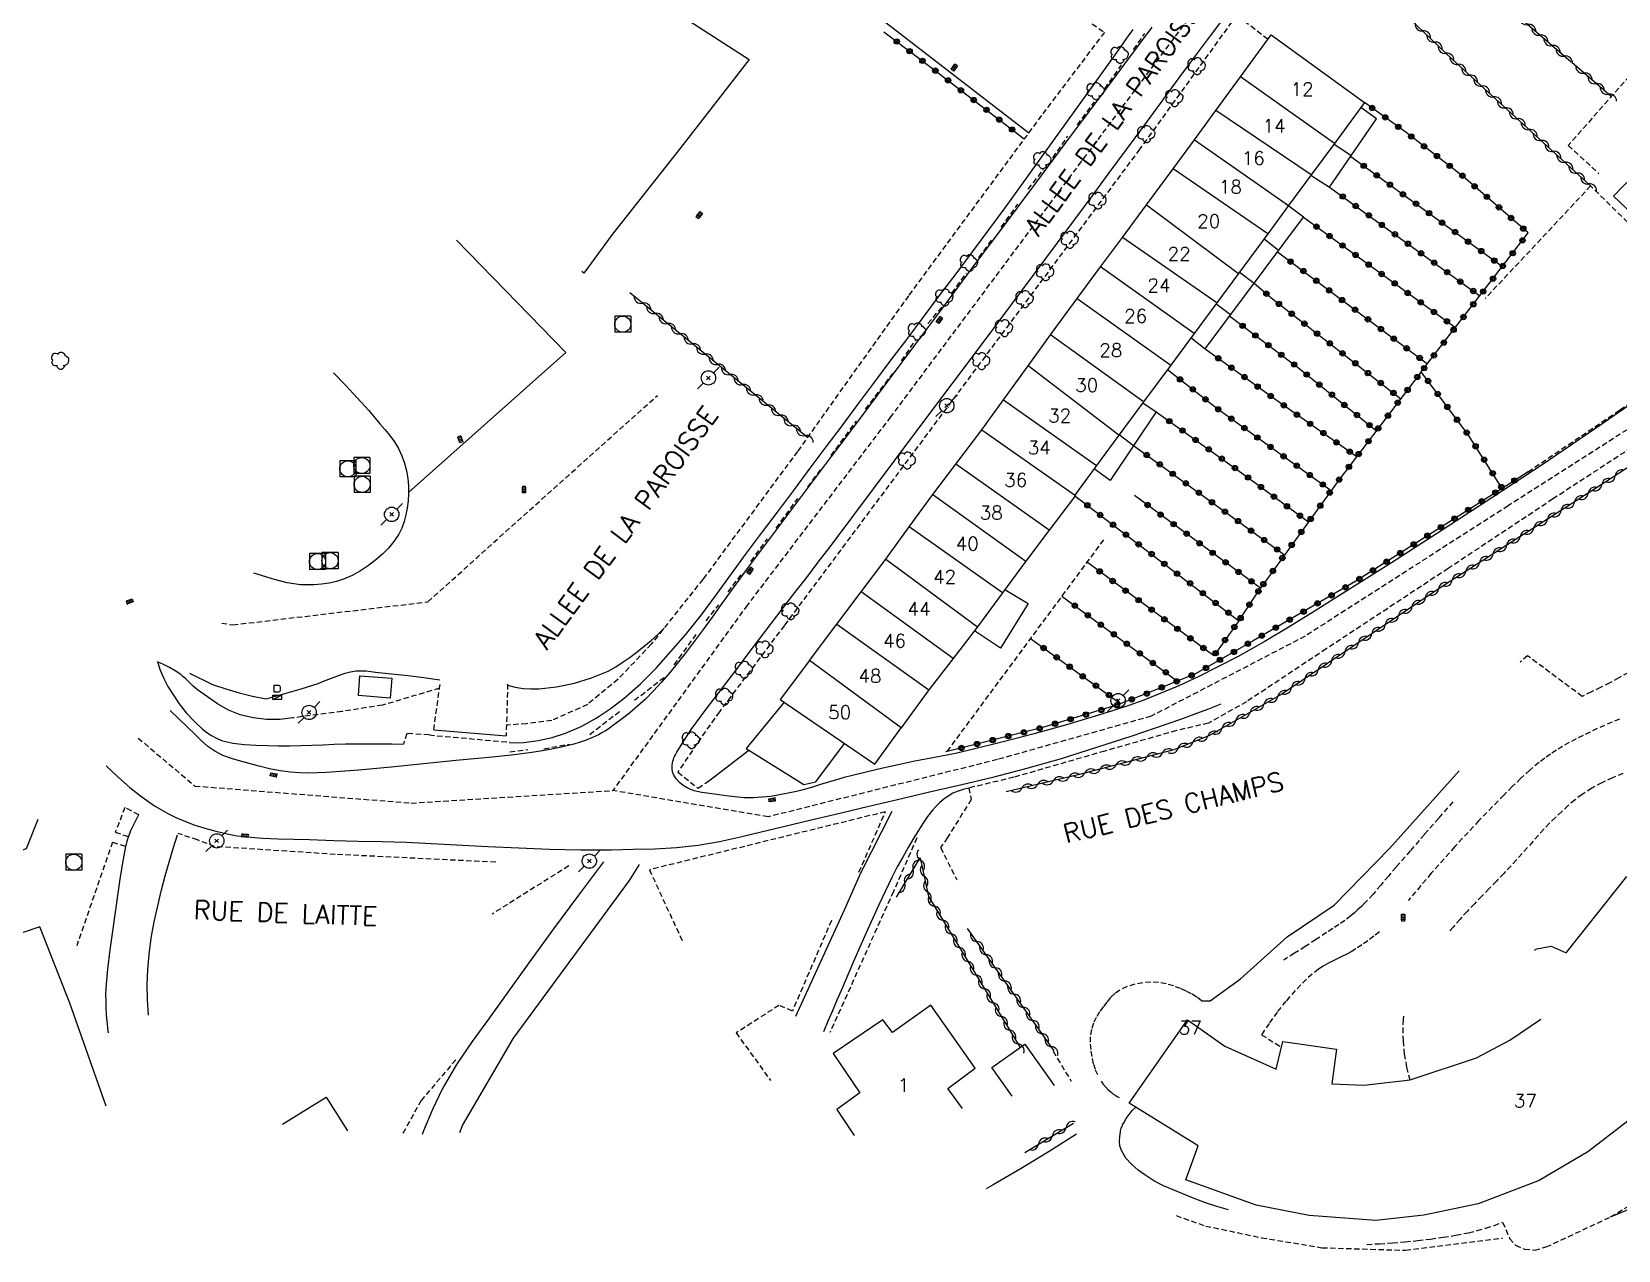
# Model space of a CAD drawing. Header units: millimetres. Extents: x 200000 to 201001, y 52999 to 54001.
# Drawn here: x 200298.8 to 200446.4, y 53413.4 to 53526.8 of the extents above; entities that cross this region are included whole.
import ezdxf
from ezdxf.enums import TextEntityAlignment as Align

# ---------------------------------------------------------------- set-up
doc = ezdxf.new("R2010")
doc.units = ezdxf.units.MM
doc.linetypes.add('DASHED', pattern=[0.75, 0.5, -0.25])
doc.layers.get('0').update_dxf_attribs({"linetype": 'CONTINUOUS'})
for name, color, linetype in [('W0001', 6, 'DASHED'), ('W0006', 2, 'CONTINUOUS'), ('W0008', 7, 'CONTINUOUS'), ('W0017', 7, 'CONTINUOUS'), ('W0101', 7, 'CONTINUOUS'), ('W0104', 1, 'CONTINUOUS'), ('W0112', 1, 'DASHED'), ('W0120', 7, 'CONTINUOUS'), ('W0211', 2, 'CONTINUOUS'), ('W0214', 2, 'CONTINUOUS'), ('W0300', 7, 'CONTINUOUS'), ('W0310', 3, 'CONTINUOUS'), ('W0323', 7, 'CONTINUOUS'), ('W0401', 7, 'CONTINUOUS'), ('W0420', 7, 'CONTINUOUS'), ('W0438', 7, 'CONTINUOUS'), ('W0473', 7, 'CONTINUOUS'), ('W0989', 7, 'CONTINUOUS'), ('W0991', 7, 'CONTINUOUS'), ('W1102', 7, 'CONTINUOUS')]:
    doc.layers.add(name, color=color, linetype=linetype)
doc.styles.get("Standard").update_dxf_attribs({"font": 'romans.shx', "width": 0.85})

# ---------------------------------------------------------------- blocks, each defined once
blk = doc.blocks.new('T420')
for p, q in [((0.75, 0.75), (-0.75, 0.75)), ((-0.75, 0.75), (-0.75, -0.75)), ((0.75, 0.75), (0.75, -0.75)), ((0.75, -0.75), (-0.75, -0.75))]:
    blk.add_line(p, q)
blk.add_ellipse((0, 0), major_axis=(-0.53, 0.53), ratio=1, start_param=3.926991, end_param=10.210176)
blk = doc.blocks.new('T401')
for p, q in [((-0.3, 0.3), (0, 0.3)), ((-0.3, -0.25), (-0.3, 0.3)), ((-0.3, 0.15), (0, 0.15)), ((-0.3, 0), (0, 0)), ((0, 0.3), (0, -0.25)), ((-0.3, -0.15), (0, -0.15)), ((-0.3, -0.25), (-0.3, -0.3)), ((-0.3, -0.3), (0, -0.3)), ((0, -0.3), (0, -0.25))]:
    blk.add_line(p, q)
blk = doc.blocks.new('T300')
for p, q in [((-0.8, 0.51), (-0.86, 0.34)), ((-0.86, 0.34), (-0.86, 0.17)), ((-0.86, 0.17), (-0.74, 0.06)), ((-0.69, 0.63), (-0.8, 0.51)), ((-0.8, -0.06), (-0.74, 0.06)), ((-0.74, 0.06), (-0.69, 0.11)), ((-0.57, 0.69), (-0.69, 0.63)), ((-0.46, 0.69), (-0.57, 0.69)), ((-0.29, 0.63), (-0.46, 0.69)), ((-0.29, 0.63), (-0.17, 0.74)), ((-0.23, 0.57), (-0.29, 0.63)), ((-0.17, 0.74), (-0.06, 0.8)), ((-0.06, 0.8), (0.06, 0.8)), ((0.06, 0.8), (0.23, 0.74)), ((0.23, 0.74), (0.34, 0.63)), ((0.34, 0.63), (0.4, 0.51)), ((0.46, 0.46), (0.34, 0.46)), ((0.4, 0.51), (0.4, 0.46)), ((0.57, 0.4), (0.46, 0.46)), ((0.57, 0.4), (0.69, 0.29)), ((0.69, 0.29), (0.74, 0.17)), ((0.74, 0.06), (0.69, -0.17)), ((0.74, 0.17), (0.74, 0.06)), ((-0.8, -0.17), (-0.8, -0.06)), ((-0.8, -0.23), (-0.8, -0.17)), ((-0.74, -0.34), (-0.8, -0.23)), ((-0.69, -0.4), (-0.74, -0.34)), ((-0.51, -0.46), (-0.69, -0.4)), ((-0.4, -0.46), (-0.51, -0.46)), ((-0.4, -0.46), (-0.34, -0.46)), ((-0.34, -0.46), (-0.34, -0.4)), ((-0.34, -0.51), (-0.34, -0.46)), ((-0.29, -0.63), (-0.34, -0.51)), ((-0.17, -0.74), (-0.29, -0.63)), ((-0.06, -0.8), (-0.17, -0.74)), ((0.06, -0.8), (-0.06, -0.8)), ((0.17, -0.74), (0.06, -0.8)), ((0.23, -0.69), (0.17, -0.74)), ((0.29, -0.46), (0.23, -0.46)), ((0.29, -0.63), (0.23, -0.69)), ((0.46, -0.4), (0.29, -0.46)), ((0.34, -0.51), (0.29, -0.63)), ((0.34, -0.51), (0.34, -0.46)), ((0.57, -0.34), (0.46, -0.4)), ((0.63, -0.29), (0.57, -0.34)), ((0.69, -0.17), (0.63, -0.29))]:
    blk.add_line(p, q)
blk = doc.blocks.new('T473')
for p, q in [((-0.166667, 0.166667), (0.166667, -0.166667)), ((-0.166667, -0.166667), (0.166667, 0.166667)), ((0.500001, 0.500001), (1.000002, 1.000002)), ((-1.000002, -1.000002), (-0.500001, -0.500001))]:
    blk.add_line(p, q)
blk.add_ellipse((0, 0), major_axis=(0.471405, 0.471405), ratio=1, start_param=5.4977871438, end_param=11.780972451)
blk = doc.blocks.new('T438')
for p, q in [((-0.4, 0.2), (0.4, 0.2)), ((-0.4, -0.2), (-0.4, 0.2)), ((0.15, 1.1), (-0.3, 1.1)), ((-0.3, 1.1), (-0.3, 0.5)), ((-0.3, 0.5), (0.15, 0.5)), ((0.3, 0.65), (0.3, 0.95)), ((0.4, 0.2), (0.4, -0.2))]:
    blk.add_line(p, q)
at = {"flags": 128}
for points in [[(-0.4, -0.2), (0.4, 0.2)], [(0.4, -0.2), (-0.4, -0.2)]]:
    blk.add_lwpolyline(points, dxfattribs=at)
for centre, major_axis, start_param, end_param in [((0.15, 0.95), (0.106, -0.106), 0.785398, 2.356194), ((0.15, 0.65), (0.106, 0.106), 3.926991, 5.497787)]:
    blk.add_ellipse(centre, major_axis=major_axis, ratio=1, start_param=start_param, end_param=end_param)
blk = doc.blocks.new('t323o')
at = {"color": 0, "linetype": 'Continuous'}
for radius in [0.25, 0.15]:
    blk.add_circle((0, 0), radius, dxfattribs=at)
blk = doc.blocks.new('t310o')
at = {"color": 0, "linetype": 'Continuous'}
for centre, start, end in [((-0.5, 0.38), 216.8699, 323.1304), ((0.5, -0.37), 36.8699, 143.1303)]:
    blk.add_arc(centre, 0.625, start, end, dxfattribs=at)

msp = doc.modelspace()

# ---------------------------------------------------------------- linework, layer by layer
at = {"layer": 'W0001'}
for points in [[(200493.43, 53671), (200483.32, 53645.61), (200473.79, 53624.76), (200465.64, 53609.04), (200452.22, 53590.07), (200438.06, 53569.55), (200422.55, 53549.36), (200410.02, 53532.75), (200396.46, 53514.7), (200378.73, 53490.96), (200365.4, 53473.45), (200352.88, 53456.19)], [(200481.38, 53513.22), (200469.78, 53506.03), (200454.84, 53494.6), (200436.2, 53482.68), (200417.29, 53470.54), (200402.97, 53463.1), (200388.66, 53459.07), (200367.33, 53453.74), (200352.88, 53456.19)], [(200316.48, 53471.77), (200317.51, 53471.6), (200335.65, 53473.74), (200357.03, 53492.93)], [(200308.71, 53461.07), (200308.71, 53461.07), (200313.99, 53456.61), (200334.11, 53455.03), (200352.88, 53456.19)]]:
    msp.add_lwpolyline(points, dxfattribs=at)
at = {"layer": 'W0006'}
msp.add_lwpolyline([(200333.87, 53483.92), (200348.51, 53496.95), (200338.34, 53507.4)], dxfattribs=at)
at = {"layer": 'W0008'}
for points in [[(200403.03, 53527.19), (200400.5, 53523.8), (200397.97, 53520.41), (200395.04, 53516.49), (200392.12, 53512.57), (200389.19, 53508.65), (200386.27, 53504.74), (200383.65, 53501.23), (200381.03, 53497.73), (200378.41, 53494.22), (200375.79, 53490.72), (200374.49, 53488.98), (200373.19, 53487.25), (200371.88, 53485.52), (200370.58, 53483.79), (200369.28, 53482.05), (200367.98, 53480.32), (200366.68, 53478.58), (200365.38, 53476.85), (200364.56, 53475.72), (200363.74, 53474.59), (200362.92, 53473.45), (200362.11, 53472.31), (200361.29, 53471.18), (200360.46, 53470.06), (200359.61, 53468.95), (200358.74, 53467.85), (200358.06, 53467.03), (200357.37, 53466.23), (200356.66, 53465.45), (200355.91, 53464.69), (200355.18, 53464.03), (200354.42, 53463.39), (200353.64, 53462.79), (200352.85, 53462.2), (200352.53, 53461.97), (200352.21, 53461.75), (200351.87, 53461.55), (200351.53, 53461.36), (200350.98, 53461.11), (200350.41, 53460.88), (200349.83, 53460.68), (200349.25, 53460.51), (200348.23, 53460.25), (200347.2, 53460.03), (200346.16, 53459.86), (200345.12, 53459.69), (200343.41, 53459.47), (200341.69, 53459.29), (200339.97, 53459.14), (200338.26, 53458.98), (200335.25, 53458.67), (200332.25, 53458.35), (200329.24, 53458.07), (200326.22, 53457.88), (200325.39, 53457.84), (200324.56, 53457.82), (200323.72, 53457.83), (200322.89, 53457.89), (200321.91, 53458.03), (200320.94, 53458.22), (200319.98, 53458.45), (200319.03, 53458.71), (200318.22, 53458.93), (200317.4, 53459.17), (200316.59, 53459.45), (200315.83, 53459.84), (200315.18, 53460.29), (200314.59, 53460.82), (200314.04, 53461.38), (200314.04, 53461.38), (200311.69, 53463.65), (200311.69, 53463.65)], [(200447.62, 53492.14), (200446.26, 53491.21), (200444.91, 53490.27), (200443.55, 53489.33), (200442.19, 53488.4), (200440.82, 53487.48), (200439.45, 53486.56), (200434.77, 53483.47), (200430.06, 53480.4), (200425.34, 53477.38), (200420.58, 53474.39), (200418.23, 53472.92), (200415.87, 53471.45), (200413.49, 53470.03), (200411.07, 53468.67), (200409.25, 53467.72), (200407.41, 53466.81), (200405.55, 53465.94), (200403.66, 53465.14), (200402.28, 53464.59), (200400.89, 53464.1), (200399.48, 53463.63), (200398.07, 53463.19), (200395.09, 53462.3), (200392.1, 53461.46), (200389.09, 53460.68), (200386.07, 53459.94), (200385.42, 53459.79), (200384.77, 53459.65), (200384.11, 53459.52), (200383.46, 53459.4), (200382.8, 53459.27), (200382.15, 53459.15), (200381.49, 53459.02), (200380.84, 53458.88), (200379.42, 53458.58), (200378, 53458.27), (200376.58, 53457.94), (200375.17, 53457.6), (200374.42, 53457.4), (200373.68, 53457.19), (200372.94, 53456.96), (200372.2, 53456.74), (200371.46, 53456.51), (200370.71, 53456.3), (200369.96, 53456.11), (200369.2, 53455.94), (200368.4, 53455.78), (200367.59, 53455.65), (200366.78, 53455.56), (200365.96, 53455.51), (200365.1, 53455.52), (200364.24, 53455.59), (200363.39, 53455.7), (200362.55, 53455.82), (200361.86, 53455.91), (200361.16, 53456.01), (200360.46, 53456.17), (200359.8, 53456.44), (200359.42, 53456.67), (200359.07, 53456.95), (200358.76, 53457.28), (200358.52, 53457.67), (200358.43, 53457.94), (200358.39, 53458.22), (200358.39, 53458.51), (200358.43, 53458.78), (200358.46, 53458.93), (200358.51, 53459.08), (200358.56, 53459.23), (200358.63, 53459.37), (200358.7, 53459.5), (200358.77, 53459.63), (200358.85, 53459.77), (200358.92, 53459.9), (200360.18, 53461.88), (200361.56, 53463.77), (200363, 53465.62), (200364.41, 53467.47), (200365.48, 53468.9), (200366.56, 53470.33), (200367.65, 53471.76), (200368.74, 53473.18), (200369.83, 53474.6), (200370.92, 53476.02), (200372, 53477.44), (200373.09, 53478.87), (200375.12, 53481.56), (200377.14, 53484.26), (200379.16, 53486.96), (200381.18, 53489.66), (200384.45, 53494.03), (200387.73, 53498.39), (200391, 53502.76), (200394.26, 53507.13), (200395.87, 53509.3), (200397.48, 53511.48), (200399.08, 53513.65), (200400.69, 53515.83), (200402.29, 53518), (200403.9, 53520.18), (200405.5, 53522.35), (200407.11, 53524.52), (200408.51, 53526.4), (200409.91, 53528.28)], [(200326.89, 53495.04), (200328.01, 53493.89), (200329.1, 53492.72), (200330.16, 53491.53), (200331.19, 53490.31), (200331.66, 53489.76), (200332.12, 53489.21), (200332.56, 53488.63), (200332.93, 53488), (200333.24, 53487.33), (200333.48, 53486.64), (200333.67, 53485.93), (200333.8, 53485.21), (200333.87, 53484.52), (200333.87, 53483.82), (200333.83, 53483.14), (200333.73, 53482.45), (200333.61, 53481.83), (200333.45, 53481.21), (200333.24, 53480.61), (200332.96, 53480.04), (200332.51, 53479.36), (200332, 53478.75), (200331.43, 53478.18), (200330.83, 53477.66), (200330.14, 53477.12), (200329.4, 53476.63), (200328.63, 53476.2), (200327.82, 53475.85), (200327.15, 53475.63), (200326.47, 53475.48), (200325.77, 53475.39), (200325.08, 53475.33), (200324.44, 53475.31), (200323.81, 53475.34), (200323.18, 53475.41), (200322.56, 53475.52), (200321.97, 53475.66), (200321.39, 53475.83), (200321.39, 53475.83), (200319.47, 53476.41)], [(200352.45, 53467.3), (200353.15, 53467.71), (200353.83, 53468.15), (200354.5, 53468.61), (200355.15, 53469.09), (200355.8, 53469.61), (200356.44, 53470.15), (200357.06, 53470.72), (200357.65, 53471.3)], [(200313.49, 53467.12), (200315.64, 53466.05), (200316.87, 53465.64), (200318.11, 53465.28), (200319.36, 53464.98), (200320.62, 53464.73)], [(200320.62, 53464.73), (200321.71, 53465.03), (200322.8, 53465.34), (200323.88, 53465.66), (200324.96, 53465.99), (200325.47, 53466.16), (200325.96, 53466.35), (200326.46, 53466.55), (200326.95, 53466.74), (200327.45, 53466.93), (200327.96, 53467.1), (200328.48, 53467.23), (200329.01, 53467.32), (200329.46, 53467.34), (200329.91, 53467.31), (200330.35, 53467.26), (200330.79, 53467.21), (200332.29, 53467.06), (200333.79, 53466.89), (200335.29, 53466.7), (200336.79, 53466.5)], [(200343.09, 53465.98), (200343.8, 53465.8), (200344.52, 53465.69), (200345.25, 53465.64), (200345.99, 53465.65), (200347.65, 53465.84), (200349.3, 53466.18), (200350.9, 53466.67), (200352.45, 53467.3)], [(200341.25, 53450.98), (200344.12, 53450.86), (200347, 53450.75), (200349.87, 53450.68), (200352.75, 53450.68), (200354.77, 53450.72), (200356.78, 53450.78), (200358.8, 53450.9), (200360.81, 53451.11), (200362.79, 53451.45), (200364.75, 53451.88), (200366.69, 53452.36), (200368.64, 53452.82), (200371.32, 53453.45), (200374.01, 53454.08), (200376.69, 53454.73), (200379.37, 53455.37), (200382.36, 53456.07), (200385.36, 53456.74), (200388.35, 53457.45), (200391.32, 53458.23), (200394.63, 53459.18), (200397.92, 53460.21), (200401.2, 53461.28), (200404.46, 53462.39), (200405.73, 53462.83), (200406.99, 53463.3), (200408.24, 53463.77), (200409.49, 53464.26)], [(200305.74, 53458.49), (200306.87, 53457.41), (200307.94, 53456.48), (200309.06, 53455.6), (200310.23, 53454.78), (200310.87, 53454.38), (200311.52, 53454.02), (200312.2, 53453.69), (200312.89, 53453.39), (200313.89, 53453.01), (200314.91, 53452.68), (200315.94, 53452.4), (200316.98, 53452.15), (200317.45, 53452.06), (200317.91, 53451.99), (200318.38, 53451.93), (200318.85, 53451.88), (200320.3, 53451.77), (200321.75, 53451.71), (200323.21, 53451.67), (200324.66, 53451.63), (200326.91, 53451.55), (200329.16, 53451.49), (200331.41, 53451.44), (200333.65, 53451.39)], [(200333.65, 53451.39), (200341.25, 53450.98)]]:
    msp.add_lwpolyline(points, dxfattribs=at)
at = {"layer": 'W0017'}
for points in [[(200377.32, 53545.6), (200376.59, 53531.39), (200375.31, 53529.95), (200391.58, 53517.38)], [(200361.78, 53457.07), (200365.52, 53459.95)], [(200407.67, 53436.62), (200408.47, 53436.64), (200411.3, 53438.68), (200415.64, 53442.58), (200420.01, 53445.52), (200425.15, 53450.79), (200431.65, 53458.02)], [(200386, 53456.42), (200385.49, 53456.3), (200385, 53456.14), (200384.52, 53455.93), (200384.07, 53455.68), (200383.67, 53455.4), (200383.3, 53455.08), (200382.96, 53454.73), (200382.64, 53454.36), (200382.16, 53453.76), (200381.72, 53453.11), (200381.31, 53452.46), (200380.9, 53451.8), (200380.37, 53450.9), (200379.85, 53450), (200379.35, 53449.08), (200378.87, 53448.15), (200377.62, 53445.56), (200376.44, 53442.94), (200375.29, 53440.3), (200374.15, 53437.66), (200373.73, 53436.69), (200373.31, 53435.71), (200372.9, 53434.73), (200372.49, 53433.75)], [(200308.75, 53453.93), (200308.49, 53453.44), (200308.24, 53452.94), (200308.01, 53452.43), (200307.81, 53451.91), (200307.73, 53451.68), (200307.66, 53451.45), (200307.59, 53451.21), (200307.54, 53450.97), (200307.24, 53449.46), (200307, 53447.94), (200306.78, 53446.41), (200306.58, 53444.89), (200306.32, 53443.12), (200306.06, 53441.36), (200305.84, 53439.58), (200305.7, 53437.8), (200305.68, 53437.19), (200305.69, 53436.59), (200305.71, 53435.98), (200305.74, 53435.37), (200305.77, 53434.95), (200305.81, 53434.52), (200305.86, 53434.09), (200305.92, 53433.66)], [(200369.92, 53435.2), (200374.44, 53445.09), (200375.95, 53448.54), (200378.86, 53454.26)], [(200309.67, 53435.3), (200309.59, 53436.71), (200309.56, 53438.12), (200309.61, 53439.54), (200309.72, 53440.94), (200309.92, 53442.47), (200310.2, 53443.98), (200310.54, 53445.47), (200310.89, 53446.96), (200311.22, 53448.25), (200311.58, 53449.53), (200311.96, 53450.8), (200312.38, 53452.06)], [(200352.02, 53449.56), (200349.67, 53446.46), (200347.35, 53443.33), (200345.06, 53440.17), (200342.8, 53437), (200341.3, 53434.92), (200339.79, 53432.83), (200338.34, 53430.7), (200337.04, 53428.48), (200336.09, 53426.53), (200335.26, 53424.52), (200335.14, 53424.18)], [(200338.65, 53424.37), (200338.9, 53425.04), (200343.64, 53433.16), (200354.43, 53447.81), (200355.37, 53449.3)], [(200410.16, 53417.17), (200409.08, 53417.49), (200408.02, 53417.85), (200406.97, 53418.23), (200405.93, 53418.66), (200405.02, 53419.04), (200404.11, 53419.43), (200403.23, 53419.89), (200402.39, 53420.43), (200401.77, 53420.89), (200401.16, 53421.4), (200400.61, 53422), (200400.2, 53422.7), (200400.07, 53423.13), (200400.03, 53423.57), (200400.06, 53424), (200400.11, 53424.43), (200400.13, 53424.54), (200400.16, 53424.65), (200400.19, 53424.77), (200400.23, 53424.87), (200400.27, 53424.98), (200400.32, 53425.09), (200400.37, 53425.19), (200400.42, 53425.29), (200400.66, 53425.69), (200400.92, 53426.06), (200401.22, 53426.42), (200401.54, 53426.74)], [(200396.04, 53424.22), (200393.47, 53422.61), (200390.88, 53421.04), (200388.27, 53419.5), (200387.63, 53419.14)], [(200464.41, 53423.65), (200462.18, 53422.8), (200459.94, 53421.95), (200457.71, 53421.1), (200455.47, 53420.26), (200454.66, 53419.95), (200453.85, 53419.65), (200453.04, 53419.35), (200452.23, 53419.05), (200451.42, 53418.74), (200450.61, 53418.44), (200449.8, 53418.13), (200448.99, 53417.82), (200448.17, 53417.5), (200447.34, 53417.17), (200446.51, 53416.84), (200445.68, 53416.51)]]:
    msp.add_lwpolyline(points, dxfattribs=at)
at = {"layer": 'W0101'}
for points in [[(200358.48, 53528.76), (200365.58, 53524.19), (200359.21, 53516.02)], [(200411.28, 53522.58), (200414.13, 53526.48), (200422.84, 53520.2), (200420.02, 53516.39)], [(200408.99, 53519.44), (200411.28, 53522.58)], [(200407, 53516.72), (200408.99, 53519.44)], [(200405.03, 53514.02), (200407, 53516.72)], [(200359.21, 53516.02), (200352.83, 53507.91), (200350.19, 53504.32), (200349.98, 53504.48), (200349.98, 53504.48), (200349.98, 53504.48)], [(200420.02, 53516.39), (200417.85, 53513.45)], [(200402.54, 53510.66), (200405.03, 53514.02)], [(200417.85, 53513.45), (200415.74, 53510.6)], [(200400.3, 53507.64), (200402.54, 53510.66)], [(200415.74, 53510.6), (200413.82, 53507.99)], [(200413.82, 53507.99), (200411.09, 53504.3)], [(200398.26, 53504.9), (200400.3, 53507.64)], [(200396.08, 53501.97), (200398.26, 53504.9)], [(200411.09, 53504.3), (200409.07, 53501.56)], [(200393.62, 53498.57), (200396.08, 53501.97)], [(200409.07, 53501.56), (200406.97, 53498.72)], [(200391.53, 53495.69), (200393.62, 53498.57)], [(200406.97, 53498.72), (200404.79, 53495.77)], [(200389.24, 53492.53), (200391.53, 53495.69)], [(200404.79, 53495.77), (200402.26, 53492.34)], [(200387.22, 53489.75), (200389.24, 53492.53)], [(200402.26, 53492.34), (200399.97, 53489.24)], [(200384.79, 53486.54), (200387.22, 53489.75)], [(200399.97, 53489.24), (200397.89, 53486.42)], [(200382.67, 53483.73), (200384.79, 53486.54)], [(200397.89, 53486.42), (200395.85, 53483.64), (200395.93, 53483.64)], [(200380.47, 53480.72), (200382.67, 53483.73)], [(200395.93, 53483.64), (200393.47, 53480.4)], [(200378.27, 53477.7), (200380.47, 53480.72)], [(200393.47, 53480.4), (200391.3, 53477.53)], [(200375.99, 53474.68), (200378.27, 53477.7)], [(200391.3, 53477.53), (200389.13, 53474.58)], [(200373.73, 53471.67), (200375.99, 53474.68)], [(200389.13, 53474.58), (200386.82, 53471.43)], [(200371.19, 53468.3), (200373.73, 53471.67)], [(200386.82, 53471.43), (200384.54, 53468.48)], [(200371.19, 53468.3), (200368.46, 53464.67), (200377.25, 53458.64), (200379.71, 53462.03)], [(200384.54, 53468.48), (200382.27, 53465.56)], [(200382.27, 53465.56), (200379.71, 53462.03)], [(200305.73, 53426.83), (200302.35, 53436.41), (200299.57, 53443.51), (200297.81, 53442.92), (200296.12, 53447.55), (200295.52, 53449.79), (200298.31, 53450.8), (200299.41, 53453.53)], [(200438.63, 53441.34), (200438.85, 53441.46), (200440.21, 53441.72), (200441.59, 53441.1), (200447.25, 53448.19)], [(200385.43, 53426.62), (200384.05, 53428.46), (200386.59, 53430.36), (200382.47, 53436.23), (200378.9, 53433.68), (200377.99, 53434.86), (200373.39, 53431.73), (200375.86, 53428.08), (200373.72, 53426.51)], [(200400.94, 53427.12), (200406.34, 53434.85), (200409.84, 53432.42), (200414.62, 53430.26), (200415.22, 53432.84), (200420.21, 53432.12), (200419.79, 53428.9), (200422.76, 53428.79), (200427.09, 53429.27), (200433.25, 53431.31), (200436.35, 53432.97), (200439.25, 53434.93)], [(200373.72, 53426.51), (200375.35, 53424.09)], [(200447.89, 53425.87), (200443.61, 53422.58), (200439.07, 53419.92), (200433.41, 53417.73), (200428.36, 53416.68), (200423.87, 53416.2), (200417.68, 53416.65), (200412.76, 53417.61), (200406.21, 53419.98), (200407.36, 53423.14), (200400.94, 53427.12)]]:
    msp.add_lwpolyline(points, dxfattribs=at)
at = {"layer": 'W0104'}
for points in [[(200459.59, 53518.34), (200455.66, 53521.49), (200446, 53511.48), (200449.45, 53508.22)], [(200417.83, 53513.43), (200419.58, 53512.33), (200423.94, 53518.66), (200422.5, 53519.74)], [(200421.59, 53515.24), (200419.98, 53516.33)], [(200406.68, 53498.32), (200408.01, 53497.27), (200417.14, 53509.54), (200415.42, 53510.82)], [(200414.83, 53506.44), (200413.47, 53507.52)], [(200412.55, 53503.37), (200411.17, 53504.41)], [(200410.37, 53500.45), (200408.99, 53501.46)], [(200402.21, 53492.27), (200403.44, 53491.42), (200399.15, 53485.02), (200397.68, 53486.12)], [(200401.32, 53488.25), (200400, 53489.27)], [(200389.37, 53474.9), (200391.54, 53473.58), (200388.96, 53469.44), (200386.53, 53471.05)], [(200368.82, 53464.42), (200365.28, 53460.1), (200370.65, 53456.74), (200371.77, 53457), (200374.43, 53460.57)], [(200390.03, 53427.77), (200388.14, 53430.42), (200391.21, 53432.61)], [(200391.21, 53432.61), (200393.96, 53428.76)], [(200322.14, 53425.14), (200326.21, 53427.68), (200328.18, 53424.53)]]:
    msp.add_lwpolyline(points, dxfattribs=at)
msp.add_lwpolyline([(200329.35, 53466.87), (200332.3, 53466.65), (200332.16, 53464.79), (200329.21, 53465.02)], close=True, dxfattribs=at)
at = {"layer": 'W0112'}
for points in [[(200397.48, 53529.76), (200396.25, 53528.38), (200398.62, 53526.72), (200392.76, 53518.98), (200380.39, 53502.22), (200370.06, 53487.74), (200361.27, 53475.85), (200356.46, 53469.81)], [(200413.83, 53526.07), (200410.91, 53528.3), (200401.9, 53515.84), (200368.84, 53471.55)], [(200401.34, 53525.13), (200402.4, 53526.62)], [(200453.35, 53522.84), (200449.97, 53525.47), (200441.79, 53516.2), (200444.64, 53513.57)], [(200398.67, 53521.48), (200400.22, 53523.69)], [(200396.11, 53518.11), (200397.71, 53520.26)], [(200393.82, 53515.06), (200395.21, 53517.05)], [(200391.53, 53512.13), (200392.97, 53513.96)], [(200443.87, 53512.43), (200434.05, 53501.95)], [(200443.73, 53512.56), (200457.58, 53498.98)], [(200389.03, 53508.59), (200390.57, 53510.75)], [(200386.95, 53505.77), (200388.12, 53507.38)], [(200384.44, 53502.45), (200385.77, 53504.33)], [(200382.2, 53499.63), (200383.59, 53501.29)], [(200438.05, 53485.84), (200446.59, 53491.59), (200458.25, 53499.43)], [(200379.75, 53496.15), (200381.13, 53498.19)], [(200462.52, 53498.27), (200450.81, 53490.14), (200440.36, 53483.31), (200430.62, 53476.85), (200419.26, 53469.36), (200411.85, 53464.45), (200408.31, 53462.46), (200405.33, 53461.76), (200398.65, 53459.86), (200390.19, 53457.42), (200386, 53456.42), (200386.23, 53455.35), (200384.01, 53451.81)], [(200376.39, 53491.67), (200378.95, 53494.99)], [(200373.19, 53487.35), (200375.54, 53490.56)], [(200371.01, 53484.42), (200372.34, 53486.19)], [(200368.08, 53480.6), (200370.1, 53483.37)], [(200365.73, 53477.5), (200367.27, 53479.61)], [(200398.54, 53479.52), (200383.88, 53459.71)], [(200363.6, 53474.68), (200364.98, 53476.45)], [(200456.1, 53475.36), (200455.61, 53474.61), (200455.1, 53473.87), (200454.58, 53473.13), (200454.05, 53472.41), (200453.69, 53471.93), (200453.32, 53471.45), (200452.94, 53470.99), (200452.52, 53470.55), (200451.92, 53470.03), (200451.28, 53469.56), (200450.62, 53469.11), (200449.96, 53468.68), (200449.11, 53468.14), (200448.25, 53467.64), (200447.37, 53467.15), (200446.49, 53466.67), (200445.65, 53466.22), (200444.8, 53465.78), (200443.94, 53465.36), (200443.08, 53464.94)], [(200361.57, 53471.97), (200362.74, 53473.47)], [(200358.59, 53467.88), (200360.72, 53470.81)], [(200368.84, 53471.55), (200362.79, 53463.52), (200360.7, 53460.55), (200358.93, 53457.91), (200360.82, 53456.4), (200361.78, 53457.07)], [(200356.46, 53469.81), (200353.36, 53466.54), (200350.51, 53464.19), (200347.2, 53462.71), (200344.86, 53462.4), (200342.98, 53462.27)], [(200437.99, 53468.73), (200437.3, 53468.12)], [(200443.08, 53464.94), (200437.99, 53468.73)], [(200354.88, 53464.59), (200357.73, 53466.77)], [(200336.75, 53465.71), (200331.45, 53464.13), (200327.69, 53463.55), (200323.11, 53462.95)], [(200336.21, 53461.83), (200336.8, 53466.06)], [(200343.09, 53466.09), (200342.95, 53461.28)], [(200350.73, 53461.41), (200353.69, 53463.7)], [(200446.54, 53462.84), (200445.86, 53462.55), (200445.17, 53462.25), (200444.49, 53461.95), (200443.82, 53461.63), (200443.17, 53461.31), (200442.53, 53460.99), (200441.88, 53460.65), (200441.26, 53460.29), (200440.69, 53459.94), (200440.14, 53459.58), (200439.6, 53459.2), (200439.07, 53458.8), (200438.21, 53458.08), (200437.38, 53457.33), (200436.58, 53456.56), (200435.79, 53455.77), (200433.48, 53453.4), (200431.23, 53450.97), (200429.04, 53448.49), (200426.9, 53445.97)], [(200335.78, 53461.36), (200333.7, 53461.49), (200333.39, 53460.5)], [(200335.78, 53461.36), (200343.32, 53460.68)], [(200346.45, 53460.08), (200348.84, 53460.5)], [(200343.28, 53459.8), (200344.97, 53460)], [(200446.88, 53457.78), (200445.89, 53457.38), (200444.92, 53456.92), (200443.99, 53456.4), (200443.08, 53455.83), (200442.42, 53455.34), (200441.79, 53454.81), (200441.18, 53454.25), (200440.59, 53453.68), (200440.05, 53453.14), (200439.52, 53452.59), (200439.01, 53452.03), (200438.5, 53451.46), (200437.99, 53450.89), (200437.49, 53450.32), (200436.98, 53449.75), (200436.46, 53449.19), (200435.79, 53448.48), (200435.11, 53447.77), (200434.42, 53447.07), (200433.74, 53446.37), (200433.05, 53445.66), (200432.38, 53444.95), (200431.72, 53444.23), (200431.07, 53443.49), (200430.78, 53443.14)], [(200308.77, 53453.92), (200307.47, 53454.61), (200306.58, 53452.31), (200307.81, 53451.91)], [(200431.05, 53455.15), (200429.73, 53453.63), (200428.41, 53452.11), (200427.09, 53450.59), (200425.77, 53449.07), (200425.05, 53448.23), (200424.34, 53447.38), (200423.62, 53446.54), (200422.87, 53445.73), (200422.55, 53445.41), (200422.22, 53445.11), (200421.89, 53444.81), (200421.54, 53444.52), (200421, 53444.11), (200420.44, 53443.72), (200419.87, 53443.35), (200419.3, 53442.97), (200418.31, 53442.32), (200417.32, 53441.68), (200416.31, 53441.05), (200415.31, 53440.42)], [(200375.78, 53448.6), (200378.25, 53454.21), (200356.28, 53448.82), (200359.33, 53442.23)], [(200341.98, 53449.52), (200327.05, 53450.25), (200315.82, 53450.98), (200314.24, 53451.59), (200312.44, 53452.2)], [(200381.17, 53451.79), (200378.99, 53446.79), (200373.08, 53433.69)], [(200384.01, 53451.81), (200383.38, 53450.88), (200384.89, 53447.89)], [(200307.54, 53450.97), (200306.32, 53451.38), (200302.99, 53441.75)], [(200348.78, 53449.18), (200341.64, 53444.7)], [(200373.22, 53444.1), (200369.59, 53435.68), (200368.34, 53436.2), (200364.35, 53433.65), (200367.55, 53429.23)], [(200424.21, 53443.06), (200423.68, 53442.63), (200423.14, 53442.22), (200422.59, 53441.83), (200422.02, 53441.46), (200421.6, 53441.2), (200421.17, 53440.97), (200420.72, 53440.75), (200420.28, 53440.54), (200419.84, 53440.32), (200419.4, 53440.09), (200418.97, 53439.84), (200418.56, 53439.56), (200417.97, 53439.12), (200417.42, 53438.63), (200416.89, 53438.12), (200416.38, 53437.58), (200415.52, 53436.6), (200414.71, 53435.58), (200413.94, 53434.52), (200413.22, 53433.43)], [(200407.67, 53436.62), (200407.21, 53436.97), (200406.73, 53437.27), (200406.23, 53437.54), (200405.7, 53437.77), (200405.04, 53438.01), (200404.36, 53438.21), (200403.66, 53438.33), (200402.95, 53438.37), (200402.19, 53438.31), (200401.45, 53438.18), (200400.73, 53437.95), (200400.05, 53437.62), (200399.59, 53437.3), (200399.19, 53436.93), (200398.84, 53436.51), (200398.51, 53436.08), (200398.17, 53435.59), (200397.86, 53435.08), (200397.6, 53434.54), (200397.42, 53433.96), (200397.31, 53433.28), (200397.3, 53432.6), (200397.36, 53431.93), (200397.47, 53431.26), (200397.6, 53430.73), (200397.77, 53430.21), (200397.97, 53429.77)], [(200426.46, 53435.21), (200426.42, 53434.89), (200426.38, 53434.13), (200426.41, 53432.9), (200426.53, 53431.68), (200426.74, 53430.46), (200427.04, 53429.27)], [(200413.25, 53433.47), (200415.1, 53432.31)], [(200338.26, 53431.14), (200335.04, 53427.36), (200333.23, 53424.08)], [(200393.85, 53431.93), (200395.52, 53429.15)], [(200439.74, 53413.73), (200445.73, 53416.53), (200450.79, 53419.58), (200453.83, 53421.9), (200457.28, 53424.82), (200459.76, 53427.5), (200461.54, 53429.76)], [(200398.31, 53429.15), (200398.47, 53428.92), (200398.71, 53428.63), (200398.97, 53428.36), (200399.25, 53428.12), (200399.42, 53427.98), (200399.61, 53427.85), (200399.81, 53427.74), (200400.01, 53427.64)], [(200405.29, 53416.65), (200408.05, 53415.68), (200413.25, 53414.59), (200418.87, 53413.66), (200426.63, 53413.42), (200435.67, 53414.56)], [(200423.05, 53413.97), (200424.23, 53414.03), (200425.42, 53414.1), (200426.6, 53414.2), (200427.78, 53414.33), (200428.97, 53414.47), (200430.16, 53414.63), (200431.34, 53414.82), (200432.51, 53415.06), (200433.31, 53415.26), (200434.11, 53415.49), (200434.89, 53415.74), (200435.67, 53416.03)], [(200435.67, 53416.03), (200436.33, 53414.53)], [(200436.33, 53414.53), (200436.88, 53413.89), (200437.7, 53413.53), (200438.67, 53413.44), (200439.74, 53413.73)]]:
    msp.add_lwpolyline(points, dxfattribs=at)
at = {"layer": 'W0120'}
msp.add_lwpolyline([(200336.21, 53461.83), (200342.95, 53461.28)], dxfattribs=at)
at = {"layer": 'W0211'}
for points in [[(200343.27, 53460.62), (200344.6, 53460.67), (200345.92, 53460.84), (200347.22, 53461.13), (200348.49, 53461.53), (200349.94, 53462.16), (200351.33, 53462.93), (200352.64, 53463.8), (200353.89, 53464.74), (200355.46, 53466.1), (200356.91, 53467.58), (200358.29, 53469.12), (200359.63, 53470.68), (200361.12, 53472.53), (200362.54, 53474.43), (200363.93, 53476.35), (200365.33, 53478.26), (200366.81, 53480.24), (200368.3, 53482.21), (200369.77, 53484.19), (200371.25, 53486.17), (200372.73, 53488.15), (200374.21, 53490.13), (200375.69, 53492.1), (200377.17, 53494.08), (200378.7, 53496.12), (200380.23, 53498.16), (200381.76, 53500.19), (200383.29, 53502.23), (200384.82, 53504.26), (200386.35, 53506.3), (200387.87, 53508.35), (200389.38, 53510.4), (200390.66, 53512.16), (200391.94, 53513.93), (200393.21, 53515.69), (200394.48, 53517.47), (200395.74, 53519.24), (200397.01, 53521.01), (200398.28, 53522.78), (200399.55, 53524.55), (200399.99, 53525.16), (200400.43, 53525.77), (200400.87, 53526.38), (200401.31, 53526.99)], [(200310.5, 53468.17), (200310.77, 53467.38), (200311.1, 53466.61), (200311.48, 53465.86), (200311.92, 53465.14), (200312.52, 53464.26), (200313.19, 53463.42), (200313.91, 53462.64), (200314.7, 53461.91), (200315.11, 53461.59), (200315.53, 53461.3), (200315.99, 53461.05), (200316.47, 53460.85), (200317.52, 53460.59), (200318.59, 53460.47), (200319.67, 53460.42), (200320.73, 53460.38), (200321.77, 53460.35), (200322.81, 53460.35), (200323.85, 53460.37), (200324.88, 53460.4), (200325.92, 53460.45), (200326.95, 53460.49), (200327.99, 53460.52), (200329.03, 53460.53), (200330.12, 53460.53), (200331.21, 53460.53), (200332.3, 53460.52), (200333.39, 53460.5)]]:
    msp.add_lwpolyline(points, dxfattribs=at)
at = {"layer": 'W0214'}
msp.add_lwpolyline([(200323.11, 53462.95), (200321.88, 53462.81), (200320.64, 53462.81), (200319.41, 53462.95), (200318.2, 53463.24), (200317.11, 53463.67), (200316.1, 53464.25), (200315.15, 53464.9), (200314.23, 53465.57), (200314.02, 53465.74), (200313.82, 53465.91), (200313.64, 53466.09), (200313.45, 53466.27), (200313.27, 53466.46), (200313.08, 53466.64), (200312.88, 53466.81), (200312.67, 53466.97), (200312.16, 53467.31), (200311.62, 53467.63), (200311.06, 53467.92), (200310.5, 53468.17)], dxfattribs=at)
at = {"layer": 'W0310'}
for points in [[(200442.07, 53523.95), (200433.08, 53531.71), (200425.69, 53538.42)], [(200421.75, 53533.07), (200431.03, 53524.18), (200443.87, 53512.43)], [(200445.79, 53520.74), (200442.11, 53523.91)], [(200370.98, 53489.02), (200354.47, 53502.48)], [(200460.8, 53494.97), (200445.19, 53484.83), (200430.05, 53475.18), (200415.14, 53465.16), (200408.41, 53461.32), (200405.09, 53459.97), (200396.19, 53457.65), (200389.48, 53456.08)], [(200379.28, 53446.27), (200381.48, 53449.92), (200382.24, 53446.32), (200390.78, 53432.3)], [(200393.96, 53431.98), (200385.89, 53443.37)], [(200391.21, 53422.53), (200395.74, 53425.25)]]:
    msp.add_lwpolyline(points, dxfattribs=at)
at = {"layer": 'W0323'}
for points in [[(200378.1, 53526.77), (200382.63, 53523.36), (200391.16, 53516.81)], [(200438.05, 53485.84), (200435.63, 53484.3), (200432.51, 53489.25), (200428.11, 53495.14), (200438.07, 53508.07), (200432.02, 53513.32), (200426.7, 53517.4), (200422.84, 53520.2)], [(200421.55, 53515.18), (200435.66, 53504.94)], [(200419.58, 53512.33), (200433.56, 53502.21)], [(200417.14, 53509.54), (200431.28, 53499.25)], [(200414.73, 53506.3), (200428.69, 53495.88)], [(200412.56, 53503.39), (200414.26, 53501.93), (200426.21, 53492.64)], [(200410.28, 53500.32), (200416.56, 53495.61), (200423.94, 53489.66)], [(200408.01, 53497.27), (200415.13, 53492.16), (200422.1, 53487.25)], [(200428.11, 53495.14), (200420.42, 53485.04), (200413.15, 53475.02), (200401.43, 53483.63)], [(200404.49, 53495.36), (200409.08, 53491.75), (200419.73, 53484.1)], [(200403.44, 53491.42), (200411.59, 53485.6), (200417.61, 53481.17)], [(200401.34, 53488.29), (200415.39, 53478.11)], [(200435.63, 53484.3), (200422.02, 53475.66), (200412.46, 53470.12), (200407.1, 53467.05), (200402.48, 53465.18), (200399.76, 53464.12), (200392.76, 53462.02), (200383.86, 53459.78)], [(200395.85, 53483.64), (200411.13, 53471.99), (200413.15, 53475.02)], [(200411.13, 53471.99), (200408.81, 53468.73), (200398.24, 53476.53), (200396.97, 53477.46)], [(200394.66, 53474.28), (200405.43, 53466.37)], [(200391.74, 53470.33), (200400.15, 53464.27)]]:
    msp.add_lwpolyline(points, dxfattribs=at)
at = {"layer": 'W1102'}
for points in [[(200420.02, 53516.39), (200411.28, 53522.58)], [(200417.85, 53513.45), (200408.99, 53519.44)], [(200407, 53516.72), (200415.74, 53510.6)], [(200413.82, 53507.99), (200405.03, 53514.02)], [(200402.54, 53510.66), (200411.09, 53504.3)], [(200409.07, 53501.56), (200400.3, 53507.64)], [(200406.97, 53498.72), (200398.26, 53504.9)], [(200396.08, 53501.97), (200404.79, 53495.77)], [(200402.26, 53492.34), (200393.62, 53498.57)], [(200399.97, 53489.24), (200391.53, 53495.69)], [(200389.24, 53492.53), (200397.89, 53486.42)], [(200387.22, 53489.75), (200395.93, 53483.64)], [(200393.47, 53480.4), (200384.79, 53486.54)], [(200382.67, 53483.73), (200391.3, 53477.53)], [(200389.13, 53474.58), (200380.47, 53480.72)], [(200378.27, 53477.7), (200386.82, 53471.43)], [(200384.54, 53468.48), (200375.99, 53474.68)], [(200373.73, 53471.67), (200382.27, 53465.56)], [(200379.71, 53462.03), (200371.19, 53468.3)]]:
    msp.add_lwpolyline(points, dxfattribs=at)

# ---------------------------------------------------------------- block references
at = {"layer": 'W0300'}
for p in [(200400.08, 53524.61), (200407.26, 53523.57), (200397.85, 53521.25), (200405.17, 53520.6), (200402.57, 53517.24), (200392.89, 53514.82), (200398.02, 53511.06), (200395.43, 53507.42), (200386.07, 53505.26), (200393.15, 53504.4), (200383.78, 53502.06), (200391.24, 53501.9), (200381.22, 53498.9), (200389.33, 53499.21), (200301.5, 53496.17), (200387.2, 53496.14), (200380.28, 53486.89), (200369.44, 53472.86), (200367.04, 53469.32), (200365.11, 53467.42), (200363.29, 53464.92), (200360.2, 53460.86)]:
    msp.add_blockref('T300', p, dxfattribs=at)
at = {"layer": 'W0310'}
for p, rotation in [((200428.25, 53526.85), 316.2074753587421), ((200438.01, 53527.45), 139.1840946365227), ((200439.15, 53526.47), 139.1840946365227), ((200429.33, 53525.81), 316.2074753587421), ((200430.41, 53524.77), 316.2074753587421), ((200440.28, 53525.49), 139.1840946365227), ((200431.51, 53523.74), 317.5469744435111), ((200441.42, 53524.51), 139.1840946365227), ((200432.61, 53522.73), 317.5469744435111), ((200433.72, 53521.72), 317.5469744435111), ((200443.25, 53522.93), 139.1840946364138), ((200444.38, 53521.95), 139.1840946364138), ((200434.83, 53520.71), 317.5469744435111), ((200445.52, 53520.97), 139.1840946364138), ((200435.93, 53519.69), 317.5469744435111), ((200437.04, 53518.68), 317.5469744435111), ((200438.15, 53517.67), 317.5469744435111), ((200439.25, 53516.66), 317.5469744435111), ((200440.36, 53515.64), 317.5469744435111), ((200441.47, 53514.63), 317.5469744435111), ((200442.57, 53513.62), 317.5469744435111), ((200443.68, 53512.61), 317.5469744435111), ((200355.64, 53501.53), 140.8023965345891), ((200356.8, 53500.58), 140.8023965345891), ((200357.96, 53499.63), 140.8023965345891), ((200359.12, 53498.69), 140.8023965345891), ((200360.29, 53497.74), 140.8023965345891), ((200361.45, 53496.79), 140.8023965345891), ((200362.61, 53495.84), 140.8023965345891), ((200363.77, 53494.89), 140.8023965345891), ((200364.94, 53493.95), 140.8023965345891), ((200366.1, 53493), 140.8023965345891), ((200367.26, 53492.05), 140.8023965345891), ((200368.42, 53491.1), 140.8023965345891), ((200369.58, 53490.15), 140.8023965345891), ((200370.75, 53489.21), 140.8023965345891), ((200446.16, 53485.46), 213.0072247827683), ((200443.64, 53483.84), 212.5169723039571), ((200444.9, 53484.65), 212.5169723039571), ((200441.11, 53482.23), 212.5169723039571), ((200442.37, 53483.04), 212.5169723039571), ((200438.58, 53480.62), 212.5169723039571), ((200439.84, 53481.42), 212.5169723039571), ((200436.05, 53479), 212.5169723039571), ((200437.31, 53479.81), 212.5169723039571), ((200434.78, 53478.2), 212.5169723039571), ((200432.25, 53476.59), 212.5169723039571), ((200433.52, 53477.39), 212.5169723039571), ((200429.73, 53474.97), 213.900550256533), ((200430.99, 53475.78), 212.5169723039571), ((200427.24, 53473.29), 213.900550256533), ((200428.48, 53474.13), 213.900550256533), ((200424.75, 53471.62), 213.900550256533), ((200425.99, 53472.46), 213.900550256533), ((200423.5, 53470.78), 213.900550256533), ((200421.01, 53469.11), 213.900550256533), ((200422.26, 53469.95), 213.900550256533), ((200418.52, 53467.44), 213.900550256533), ((200419.77, 53468.27), 213.900550256533), ((200416.03, 53465.76), 213.900550256533), ((200417.28, 53466.6), 213.900550256533), ((200413.47, 53464.21), 209.7237707806935), ((200414.77, 53464.95), 209.7237707806935), ((200410.86, 53462.72), 209.7237707806935), ((200412.17, 53463.46), 209.7237707806935), ((200409.56, 53461.98), 209.7237707806935), ((200405.47, 53460.12), 202.1844445945968), ((200406.86, 53460.69), 202.1844445945968), ((200408.25, 53461.25), 202.1844445945968), ((200399.68, 53458.56), 194.5708415688763), ((200401.13, 53458.94), 194.5708415688763), ((200402.58, 53459.32), 194.5708415688763), ((200404.03, 53459.69), 194.5708415688763), ((200393.86, 53457.11), 193.20958010205), ((200395.32, 53457.45), 193.20958010205), ((200396.78, 53457.81), 194.5708415688763), ((200398.23, 53458.18), 194.5708415688763), ((200390.94, 53456.42), 193.20958010205), ((200392.4, 53456.76), 193.20958010205), ((200381.53, 53449.69), 282.0033745906123), ((200380.83, 53448.84), 58.93941341585706), ((200381.84, 53448.22), 282.0033745906123), ((200380.05, 53447.56), 58.93941341585706), ((200382.15, 53446.76), 282.0033745906123), ((200382.79, 53445.42), 301.3228604448349), ((200383.57, 53444.14), 301.3228604448349), ((200384.35, 53442.86), 301.3228604448349), ((200386.76, 53442.15), 125.3234916346016), ((200385.13, 53441.58), 301.3228604448349), ((200385.91, 53440.29), 301.3228604448349), ((200387.62, 53440.92), 125.3234916346016), ((200386.69, 53439.01), 301.3228604448349), ((200388.49, 53439.7), 125.3234916346016), ((200387.47, 53437.73), 301.3228604448349), ((200389.36, 53438.48), 125.3234916346016), ((200388.25, 53436.45), 301.3228604448349), ((200390.23, 53437.25), 125.3234916346016), ((200391.09, 53436.03), 125.3234916346016), ((200389.03, 53435.17), 301.3228604448349), ((200391.96, 53434.8), 125.3234916346016), ((200389.81, 53433.89), 301.3228604448349), ((200392.83, 53433.58), 125.3234916346016), ((200390.59, 53432.61), 301.3228604448349), ((200393.7, 53432.36), 125.3234916346016), ((200395.06, 53424.85), 30.98059979648289), ((200392.49, 53423.3), 30.98059979648289), ((200393.78, 53424.07), 30.98059979648289)]:
    msp.add_blockref('t310o', p, dxfattribs=dict(at, rotation=rotation))
at = {"layer": 'W0323'}
for p, rotation in [((200379.3, 53525.87), 323.0554144087102), ((200380.49, 53524.97), 323.0554144087102), ((200381.69, 53524.07), 323.0554144087102), ((200382.89, 53523.16), 322.4957592969532), ((200384.08, 53522.25), 322.4957592969532), ((200385.27, 53521.33), 322.4957592969532), ((200386.46, 53520.42), 322.4957592969532), ((200387.65, 53519.51), 322.4957592969532), ((200423.54, 53519.69), 144.014129930965), ((200388.84, 53518.6), 322.4957592969532), ((200390.03, 53517.68), 322.4957592969532), ((200424.76, 53518.81), 144.014129930965), ((200425.97, 53517.93), 144.014129930965), ((200427.18, 53517.03), 142.5247251886156), ((200428.37, 53516.12), 142.5247251886156), ((200429.56, 53515.21), 142.5247251886156), ((200422.76, 53514.3), 324.0441234169874), ((200423.97, 53513.42), 324.0441234169874), ((200430.75, 53514.3), 142.5247251886156), ((200431.94, 53513.38), 142.5247251886156), ((200425.19, 53512.54), 324.0441234169874), ((200433.07, 53512.4), 139.0312458838769), ((200420.8, 53511.45), 324.121068534845), ((200422.01, 53510.57), 324.121068534845), ((200426.4, 53511.66), 324.0441234169874), ((200427.62, 53510.78), 324.0441234169874), ((200434.21, 53511.42), 139.0312458838769), ((200435.34, 53510.44), 139.0312458838769), ((200423.23, 53509.69), 324.121068534845), ((200424.44, 53508.81), 324.121068534845), ((200428.83, 53509.9), 324.0441234169874), ((200430.05, 53509.02), 324.0441234169874), ((200436.47, 53509.45), 139.0312458838769), ((200418.36, 53508.65), 323.9784102213478), ((200419.57, 53507.77), 323.9784102213478), ((200425.66, 53507.93), 324.121068534845), ((200431.26, 53508.14), 324.0441234169874), ((200437.53, 53507.37), 52.39224242438467), ((200437.6, 53508.47), 139.0312458838769), ((200420.78, 53506.89), 323.9784102213478), ((200422, 53506.01), 323.9784102213478), ((200426.87, 53507.05), 324.121068534845), ((200428.09, 53506.17), 324.121068534845), ((200432.47, 53507.26), 324.0441234169874), ((200433.69, 53506.37), 324.0441234169874), ((200436.62, 53506.18), 52.39224242438467), ((200415.94, 53505.4), 323.2492243320157), ((200417.14, 53504.51), 323.2492243320157), ((200423.21, 53505.12), 323.9784102213478), ((200429.31, 53505.29), 324.121068534845), ((200430.52, 53504.41), 324.121068534845), ((200434.9, 53505.49), 324.0441234169874), ((200435.7, 53504.99), 52.39224242438467), ((200418.34, 53503.61), 323.2492243320157), ((200424.42, 53504.24), 323.9784102213478), ((200425.64, 53503.36), 323.9784102213478), ((200431.74, 53503.53), 324.121068534845), ((200434.79, 53503.8), 52.39224242438467), ((200413.7, 53502.41), 319.2598067671756), ((200414.86, 53501.46), 322.1525750054533), ((200419.54, 53502.71), 323.2492243320157), ((200420.74, 53501.81), 323.2492243320157), ((200426.85, 53502.48), 323.9784102213478), ((200428.06, 53501.6), 323.9784102213478), ((200432.95, 53502.66), 324.121068534845), ((200432.95, 53501.43), 52.39224242438467), ((200433.87, 53502.61), 52.39224242438467), ((200416.05, 53500.54), 322.1525750054533), ((200421.95, 53500.92), 323.2492243320157), ((200423.15, 53500.02), 323.2492243320157), ((200429.28, 53500.71), 323.9784102213478), ((200432.04, 53500.24), 52.39224242438467), ((200411.48, 53499.42), 323.1096776125451), ((200412.68, 53498.52), 323.1096776125451), ((200417.23, 53499.62), 322.1525750054533), ((200418.41, 53498.7), 322.1525750054533), ((200424.35, 53499.12), 323.2492243320157), ((200430.49, 53499.83), 323.9784102213478), ((200431.12, 53499.05), 52.39224242438467), ((200413.88, 53497.62), 323.1096776125451), ((200419.6, 53497.78), 322.1525750054533), ((200425.55, 53498.22), 323.2492243320157), ((200426.75, 53497.33), 323.2492243320157), ((200430.21, 53497.86), 52.39224242438467), ((200409.22, 53496.4), 324.3059053767712), ((200410.44, 53495.52), 324.3059053767712), ((200415.08, 53496.72), 323.1096776125451), ((200416.28, 53495.82), 323.1096776125451), ((200420.78, 53496.86), 322.1525750054533), ((200421.97, 53495.94), 322.1525750054533), ((200427.96, 53496.43), 323.2492243320157), ((200429.29, 53496.67), 52.39224242438467), ((200405.67, 53494.43), 321.8163442021626), ((200411.66, 53494.65), 324.3059053767712), ((200417.45, 53494.89), 321.1211209930626), ((200423.15, 53495.02), 322.1525750054533), ((200424.34, 53494.1), 322.1525750054533), ((200427.74, 53494.65), 232.6982759237662), ((200428.38, 53495.48), 52.39224242438467), ((200428.74, 53494.29), 126.773145958504), ((200406.85, 53493.51), 321.8163442021626), ((200408.03, 53492.58), 321.8163442021626), ((200412.88, 53493.77), 324.3059053767712), ((200414.1, 53492.9), 324.3059053767712), ((200418.62, 53493.95), 321.1211209930626), ((200419.79, 53493.01), 321.1211209930626), ((200425.52, 53493.18), 322.1525750054533), ((200426.83, 53493.46), 232.6982759237662), ((200429.64, 53493.08), 126.773145958504), ((200409.21, 53491.66), 324.3053923871353), ((200415.32, 53492.02), 324.8670283497686), ((200416.54, 53491.16), 324.8670283497686), ((200420.95, 53492.06), 321.1211209930626), ((200422.12, 53491.12), 321.1211209930626), ((200425.92, 53492.27), 232.6982759237662), ((200430.54, 53491.88), 126.773145958504), ((200404.66, 53490.55), 324.4889348908456), ((200405.89, 53489.68), 324.4889348908456), ((200410.43, 53490.78), 324.3053923871353), ((200411.65, 53489.91), 324.3053923871353), ((200417.77, 53490.3), 324.8670283497686), ((200423.29, 53490.18), 321.1211209930626), ((200424.1, 53489.88), 232.6982759237662), ((200425.01, 53491.07), 232.6982759237662), ((200431.44, 53490.68), 126.773145958504), ((200407.11, 53488.8), 324.4889348908456), ((200412.86, 53489.03), 324.3053923871353), ((200414.08, 53488.16), 324.3053923871353), ((200419, 53489.44), 324.8670283497686), ((200420.22, 53488.57), 324.8670283497686), ((200423.2, 53488.69), 232.6982759237662), ((200432.34, 53489.48), 126.773145958504), ((200433.16, 53488.22), 122.2895779010305), ((200402.56, 53487.41), 324.0719238562689), ((200408.33, 53487.93), 324.4889348908456), ((200409.55, 53487.06), 324.4889348908456), ((200415.3, 53487.28), 324.3053923871353), ((200421.45, 53487.71), 324.8670283497686), ((200422.29, 53487.49), 232.6982759237662), ((200433.96, 53486.96), 122.2895779010305), ((200403.77, 53486.53), 324.0719238562689), ((200404.98, 53485.65), 324.0719238562689), ((200410.77, 53486.19), 324.4889348908456), ((200411.99, 53485.31), 323.6068790682478), ((200416.52, 53486.41), 324.3053923871353), ((200417.74, 53485.53), 324.3053923871353), ((200421.38, 53486.3), 232.6982759237662), ((200434.76, 53485.69), 122.2895779010305), ((200406.2, 53484.77), 324.0719238562689), ((200407.41, 53483.89), 324.0719238562689), ((200413.19, 53484.42), 323.6068790682478), ((200418.95, 53484.66), 324.3053923871353), ((200419.59, 53483.89), 234.0416859223614), ((200420.47, 53485.11), 232.6982759237662), ((200435.01, 53483.91), 212.4207810646377), ((200435.56, 53484.42), 122.2895779010305), ((200436.78, 53485.03), 212.395938542791), ((200397.04, 53482.73), 322.6948094954669), ((200402.64, 53482.75), 143.6817640637442), ((200408.63, 53483.01), 324.0719238562689), ((200414.4, 53483.53), 323.6068790682478), ((200415.61, 53482.64), 323.6068790682478), ((200418.71, 53482.68), 234.0416859223614), ((200432.48, 53482.3), 212.4207810646377), ((200433.74, 53483.1), 212.4207810646377), ((200398.23, 53481.82), 322.6948094954669), ((200399.43, 53480.91), 322.6948094954669), ((200403.85, 53481.86), 143.6817640637442), ((200405.06, 53480.97), 143.6817640637442), ((200409.84, 53482.13), 324.0719238562689), ((200411.06, 53481.25), 324.0719238562689), ((200416.82, 53481.75), 323.6068790682478), ((200417.82, 53481.46), 234.0416859223614), ((200431.21, 53481.49), 212.4207810646377), ((200400.62, 53480), 322.6948094954669), ((200406.27, 53480.08), 143.6817640637442), ((200412.27, 53480.37), 324.0719238562689), ((200413.49, 53479.49), 324.0719238562689), ((200416.94, 53480.25), 234.0416859223614), ((200428.68, 53479.89), 212.4207810646377), ((200429.94, 53480.69), 212.4207810646377), ((200401.81, 53479.09), 322.6948094954669), ((200403.01, 53478.19), 322.6948094954669), ((200407.48, 53479.19), 143.6817640637442), ((200408.69, 53478.3), 143.6817640637442), ((200414.7, 53478.61), 324.0719238562689), ((200415.18, 53477.82), 234.0416859223614), ((200416.06, 53479.04), 234.0416859223614), ((200426.15, 53478.28), 212.4207810646377), ((200427.41, 53479.08), 212.4207810646377), ((200398.18, 53476.57), 143.7344197202196), ((200404.2, 53477.28), 322.6948094954669), ((200405.39, 53476.37), 322.6948094954669), ((200409.9, 53477.42), 143.6817640637442), ((200411.1, 53476.53), 143.6817640637442), ((200414.3, 53476.61), 234.0416859223614), ((200423.61, 53476.67), 212.4207810646377), ((200424.88, 53477.47), 212.4207810646377), ((200399.39, 53475.68), 143.576830412229), ((200406.59, 53475.46), 322.6948094954669), ((200412.31, 53475.64), 143.6817640637442), ((200413.42, 53475.39), 234.0416859223614), ((200421.06, 53475.1), 210.0756727722307), ((200422.35, 53475.87), 212.4207810646377), ((200395.87, 53473.39), 323.7297892071124), ((200400.59, 53474.79), 143.576830412229), ((200401.8, 53473.9), 143.576830412229), ((200407.78, 53474.55), 322.6948094954669), ((200408.97, 53473.64), 322.6948094954669), ((200412.12, 53473.48), 56.32739670540786), ((200412.95, 53474.72), 56.32739670540786), ((200418.46, 53473.6), 210.0756727722307), ((200419.76, 53474.35), 210.0756727722307), ((200397.08, 53472.5), 323.7297892071124), ((200403.01, 53473.01), 143.576830412229), ((200404.21, 53472.12), 143.576830412229), ((200410.16, 53472.73), 322.6948094954669), ((200411.29, 53472.23), 56.32739670540786), ((200415.87, 53472.09), 210.0756727722307), ((200417.16, 53472.84), 210.0756727722307), ((200398.29, 53471.61), 323.7297892071124), ((200399.5, 53470.73), 323.7297892071124), ((200405.42, 53471.23), 143.576830412229), ((200410.72, 53471.41), 234.4922590422083), ((200413.27, 53470.59), 210.0756727722307), ((200414.57, 53471.34), 210.0756727722307), ((200392.96, 53469.45), 324.235527732497), ((200400.71, 53469.84), 323.7297892071124), ((200401.92, 53468.95), 323.7297892071124), ((200406.63, 53470.34), 143.576830412229), ((200407.84, 53469.45), 143.576830412229), ((200408.98, 53468.97), 234.4922590422083), ((200409.85, 53470.19), 234.4922590422083), ((200410.67, 53469.09), 209.8011628415685), ((200411.97, 53469.84), 209.8011628415685), ((200394.18, 53468.58), 324.235527732497), ((200395.39, 53467.7), 324.235527732497), ((200403.13, 53468.06), 323.7297892071124), ((200408.07, 53467.6), 209.8011628415685), ((200409.37, 53468.35), 209.8011628415685), ((200396.61, 53466.82), 324.235527732497), ((200404.34, 53467.18), 323.7297892071124), ((200405.35, 53466.34), 202.0684759207509), ((200406.74, 53466.9), 202.0684759207509), ((200397.83, 53465.95), 324.235527732497), ((200399.04, 53465.07), 324.235527732497), ((200401.17, 53464.67), 201.288065854055), ((200402.57, 53465.21), 202.0684759207509), ((200403.96, 53465.78), 202.0684759207509), ((200396.9, 53463.26), 196.6503865638095), ((200398.34, 53463.69), 196.6503865638095), ((200399.78, 53464.12), 201.288065854055), ((200391.13, 53461.61), 194.1513072399677), ((200392.59, 53461.98), 194.1513072399677), ((200394.03, 53462.4), 196.6503865638095), ((200395.47, 53462.83), 196.6503865638095), ((200385.32, 53460.15), 194.1513072399677), ((200386.77, 53460.51), 194.1513072399677), ((200388.23, 53460.88), 194.1513072399677), ((200389.68, 53461.25), 194.1513072399677)]:
    msp.add_blockref('t323o', p, dxfattribs=dict(at, rotation=rotation))
at = {"layer": 'W0401'}
for p, rotation in [((200384.53, 53523.53), 143.243933029267), ((200361.04, 53509.63), 321.1629740585118), ((200383.15, 53500.04), 143.250640275032), ((200338.54, 53488.81), 199.4119663481102), ((200344.46, 53484.17), 180.1824703249097), ((200365.52, 53476.72), 143.3588168111066), ((200307.97, 53473.64), 290.6750893961772), ((200321.36, 53457.78), 78.74155262101253), ((200367.69, 53455.47), 98.4295729035743), ((200318.61, 53451.85), 264.2471818746194)]:
    msp.add_blockref('T401', p, dxfattribs=dict(at, rotation=rotation))
msp.add_blockref('T401', (200426.58, 53444.38), dxfattribs=at)
at = {"layer": 'W0420'}
for p in [(200353.8, 53499.57), (200329.52, 53486.42), (200328.22, 53486.12), (200329.55, 53484.67), (200325.4, 53477.49), (200326.56, 53477.57), (200302.72, 53449.52)]:
    msp.add_blockref('T420', p, dxfattribs=at)
at = {"layer": 'W0438'}
msp.add_blockref('T438', (200321.64, 53464.87), dxfattribs=at)
at = {"layer": 'W0473'}
for p in [(200361.77, 53494.57), (200383.95, 53491.99), (200332.3, 53481.88), (200399.9, 53464.55), (200324.61, 53463.46), (200316.02, 53451.51), (200350.69, 53449.63)]:
    msp.add_blockref('T473', p, dxfattribs=at)

# ---------------------------------------------------------------- texts
at = {"layer": 'W0989'}
for s, rotation, p in [('ALLEE DE LA PAROISSE', 53.793, (200399.8, 53519.14)), ('ALLEE DE LA PAROISSE', 53.793, (200354.06, 53480.7)), ('RUE DES CHAMPS', 13.7592, (200405.04, 53454.62)), ('RUE DE LAITTE', 357.9192, (200322.42, 53444.8))]:
    msp.add_text(s, height=1.75, rotation=rotation, dxfattribs=at).set_placement(p, align=Align.MIDDLE_CENTER)
at = {"layer": 'W0991'}
for s, p in [('12', (200417.02, 53521.43)), ('14', (200414.41, 53518.02)), ('16', (200412.48, 53515.02)), ('18', (200410.35, 53512.35)), ('20', (200408.33, 53509.16)), ('22', (200405.58, 53506.11)), ('24', (200403.7, 53503.18)), ('26', (200401.53, 53500.33)), ('28', (200399.22, 53497.15)), ('30', (200396.98, 53493.9)), ('32', (200394.46, 53491.06)), ('34', (200392.56, 53488.09)), ('36', (200390.37, 53485.08)), ('38', (200388.09, 53482.04)), ('40', (200385.86, 53479.15)), ('42', (200383.76, 53476.07)), ('44', (200381.37, 53473.09)), ('46', (200379.09, 53470.12)), ('48', (200376.81, 53466.85)), ('50', (200373.99, 53463.47)), ('37', (200406.61, 53434.13)), ('1', (200379.93, 53428.79)), ('37', (200437.79, 53427.33))]:
    msp.add_text(s, height=1.25, dxfattribs=at).set_placement(p, align=Align.MIDDLE_CENTER)

doc.saveas('drawing.dxf')
